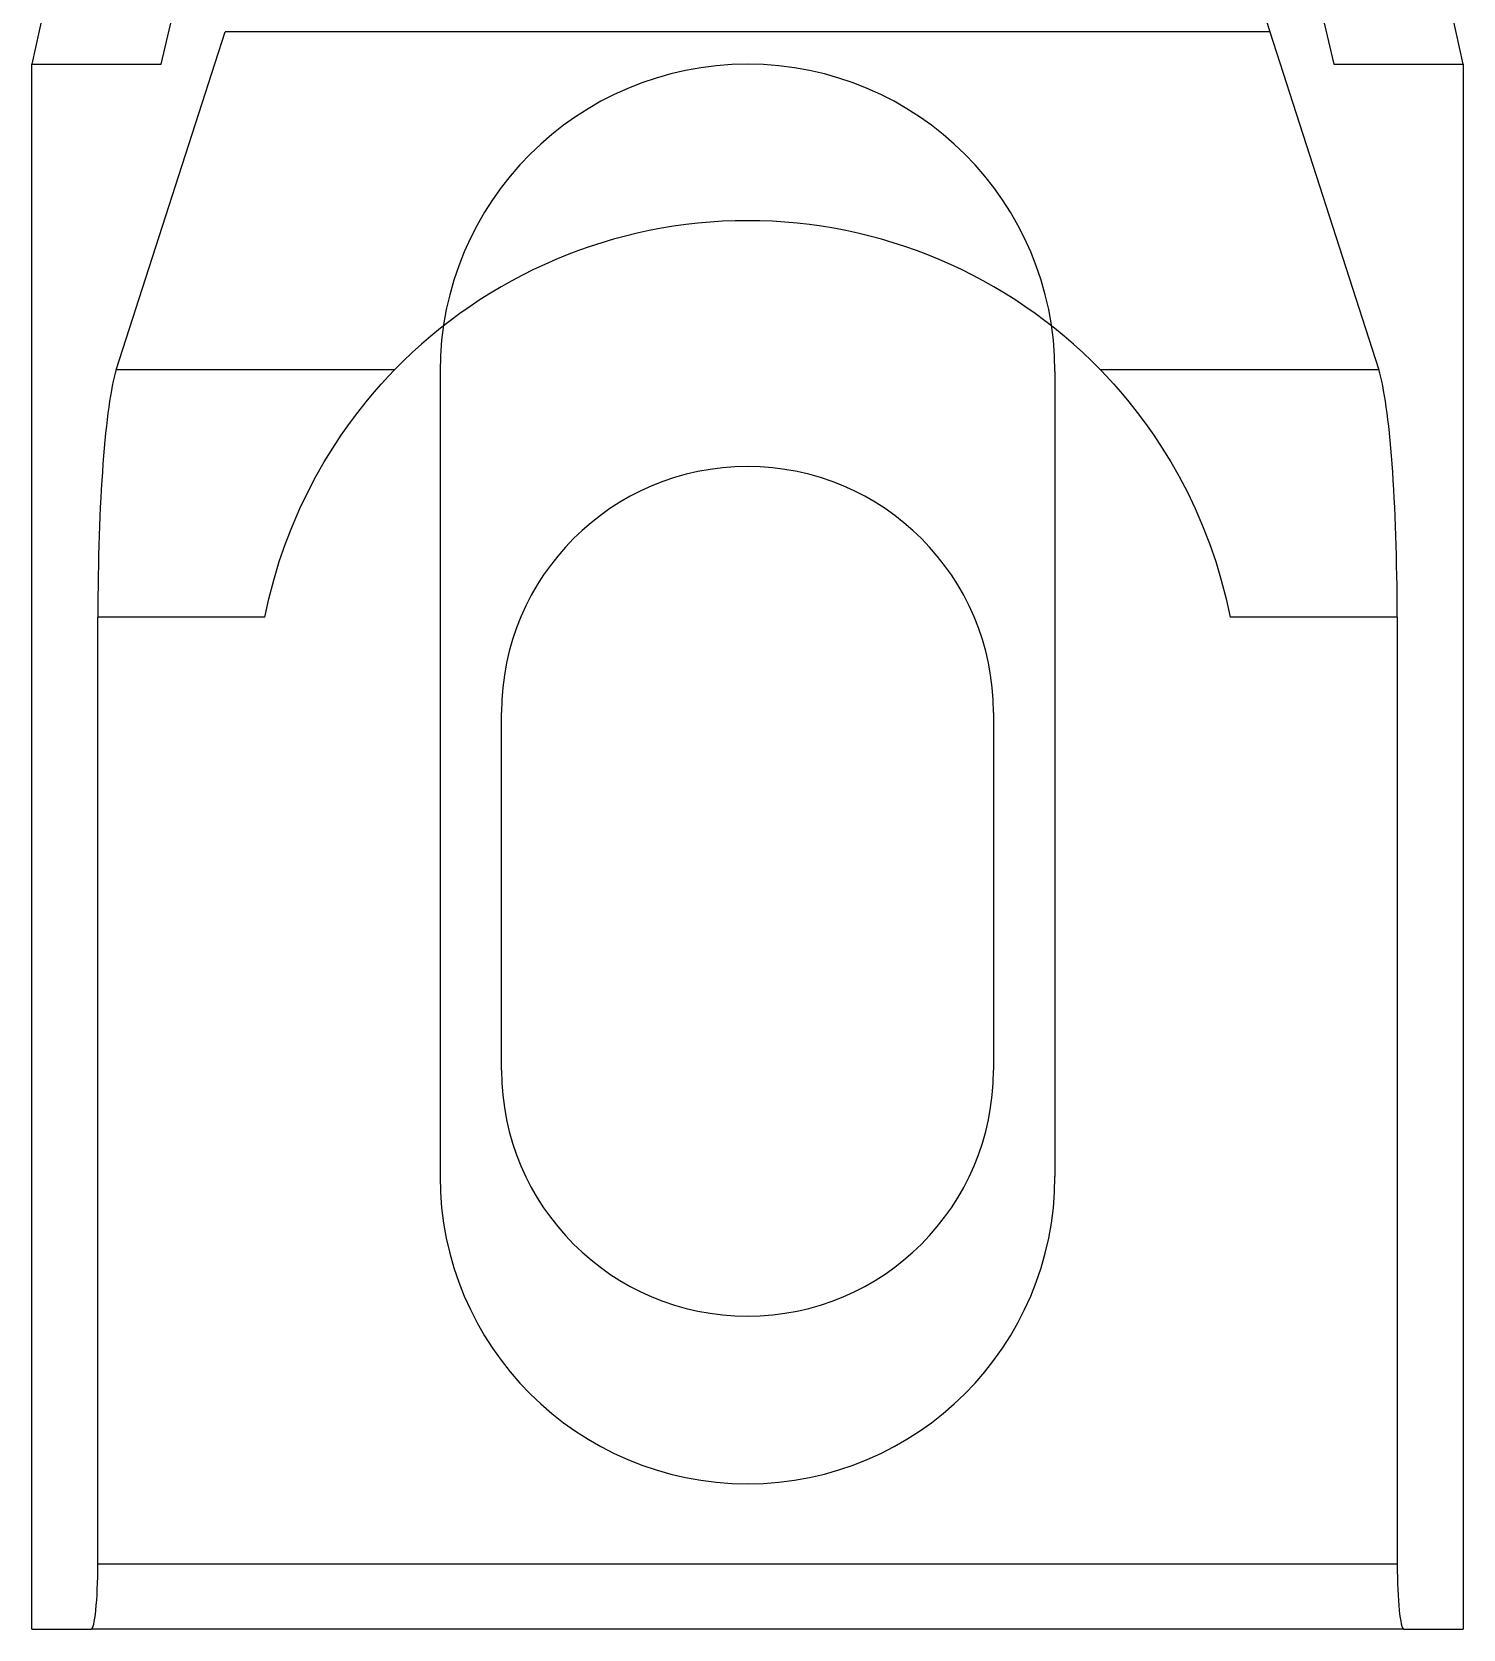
# Model space of a CAD drawing. Header units: millimetres. Extents: x 1269 to 5832, y 527 to 3540.
# Drawn here: x 1624.08 to 1656.08, y 810.95 to 846.67 of the extents above; entities that cross this region are included whole.
import ezdxf

# ---------------------------------------------------------------- set-up
doc = ezdxf.new("R2010")
doc.units = ezdxf.units.MM
doc.layers.add('HIDDEN', color=7, linetype='Continuous')
doc.layers.add('THICK', color=7, linetype='Continuous')

# ---------------------------------------------------------------- blocks, each defined once
blk = doc.blocks.new('lozysko')
at = {"layer": 'HIDDEN'}
for p, q in [((1048.725, -177.125), (1048.725, -177.125)), ((1048.725, -195.125), (1048.725, -177.125)), ((1062.475, -177.125), (1062.475, -177.125)), ((1062.475, -195.125), (1062.475, -177.125)), ((1050.1, -179.5), (1050.1, -179.5)), ((1061.1, -179.5), (1061.1, -179.5)), ((1050.1, -187.5), (1050.1, -187.5)), ((1061.1, -187.5), (1061.1, -187.5)), ((1048.725, -195.125), (1048.725, -195.125)), ((1062.475, -195.125), (1062.475, -195.125)), ((1042.491, -202), (1039.6, -202)), ((1071.6, -202), (1068.709, -202))]:
    blk.add_line(p, q, dxfattribs=at)
for centre, start, end in [((1055.6, -177.125), 0, 180), ((1055.6, -195.125), 180, 0)]:
    blk.add_arc(centre, 6.875, start, end, dxfattribs=at)
for centre, major_axis, start_param, end_param in [((916, -232), (-130, 0), -2.972558, -2.908724), ((1195.2, -232), (130, 0), 2.908724, 2.972558)]:
    blk.add_ellipse(centre, major_axis=major_axis, ratio=1, start_param=start_param, end_param=end_param, dxfattribs=at)
at = {"layer": 'THICK'}
for p, q in [((1039.6, -202), (1039.6, -167)), ((1040.925, -167), (1039.6, -167)), ((1040.925, -167), (1070.275, -167)), ((1071.6, -167), (1070.275, -167)), ((1071.6, -167), (1071.6, -202)), ((1041.073, -168.45), (1070.127, -168.45)), ((1041.073, -189.63), (1041.073, -168.45)), ((1070.127, -168.45), (1070.127, -189.63)), ((1050.1, -187.5), (1050.1, -179.5)), ((1061.1, -179.5), (1061.1, -187.5)), ((1041.073, -189.63), (1044.808, -189.63)), ((1044.899, -190.045), (1044.808, -189.63)), ((1066.392, -189.63), (1066.301, -190.045)), ((1066.392, -189.63), (1070.127, -189.63)), ((1045.006, -190.462), (1044.899, -190.045)), ((1066.301, -190.045), (1066.194, -190.462)), ((1045.13, -190.875), (1045.006, -190.462)), ((1066.194, -190.462), (1066.07, -190.875)), ((1045.27, -191.281), (1045.13, -190.875)), ((1066.07, -190.875), (1065.93, -191.281)), ((1045.424, -191.677), (1045.27, -191.281)), ((1065.93, -191.281), (1065.776, -191.677)), ((1045.59, -192.06), (1045.424, -191.677)), ((1065.776, -191.677), (1065.61, -192.06)), ((1045.765, -192.427), (1045.59, -192.06)), ((1065.61, -192.06), (1065.435, -192.427)), ((1045.949, -192.777), (1045.765, -192.427)), ((1065.435, -192.427), (1065.251, -192.777)), ((1046.136, -193.107), (1045.949, -192.777)), ((1065.251, -192.777), (1065.064, -193.107)), ((1046.326, -193.415), (1046.136, -193.107)), ((1065.064, -193.107), (1064.874, -193.415)), ((1046.514, -193.7), (1046.326, -193.415)), ((1064.874, -193.415), (1064.686, -193.7)), ((1046.699, -193.964), (1046.514, -193.7)), ((1046.886, -194.213), (1046.699, -193.964)), ((1064.501, -193.964), (1064.314, -194.213)), ((1064.686, -193.7), (1064.501, -193.964)), ((1047.071, -194.447), (1046.886, -194.213)), ((1064.314, -194.213), (1064.129, -194.447)), ((1047.251, -194.661), (1047.071, -194.447)), ((1047.419, -194.853), (1047.251, -194.661)), ((1063.949, -194.661), (1063.781, -194.853)), ((1064.129, -194.447), (1063.949, -194.661)), ((1047.573, -195.021), (1047.419, -194.853)), ((1047.707, -195.161), (1047.573, -195.021)), ((1063.627, -195.021), (1063.493, -195.161)), ((1063.781, -194.853), (1063.627, -195.021)), ((1041.485, -195.161), (1047.707, -195.161)), ((1043.92, -202.721), (1041.485, -195.161)), ((1063.493, -195.161), (1069.715, -195.161)), ((1069.715, -195.161), (1067.28, -202.721)), ((1039.6, -202), (1041.374, -210.13)), ((1069.826, -210.13), (1071.6, -202)), ((1043.92, -202.721), (1067.28, -202.721))]:
    blk.add_line(p, q, dxfattribs=at)
for centre, start, end in [((1055.6, -179.5), 0, 180), ((1055.6, -187.5), 180, 0)]:
    blk.add_arc(centre, 5.5, start, end, dxfattribs=at)
for centre, major_axis, ratio, start_param, end_param in [((1040.925, -168.45), (0, 1.45), 0.101563, -1.570796, 0), ((1070.275, -168.45), (0, -1.45), 0.101562, -3.141593, -1.570796), ((1041.662, -189.63), (0, -5.8), 0.101563, -1.570796, -0.305433), ((1069.538, -189.63), (0, 5.8), 0.101562, -2.83616, -1.570796), ((1055.6, -187.5), (0, 11), 1, 2.341287, 3.941898), ((1042.982, -232), (0, 30.7), 0.101563, -2.83616, -0.305433)]:
    blk.add_ellipse(centre, major_axis=major_axis, ratio=ratio, start_param=start_param, end_param=end_param, dxfattribs=at)

msp = doc.modelspace()

# ---------------------------------------------------------------- block references
at = {"rotation": 180}
msp.add_blockref('lozysko', (2695.679, 643.949), dxfattribs=at)

doc.saveas('drawing.dxf')
